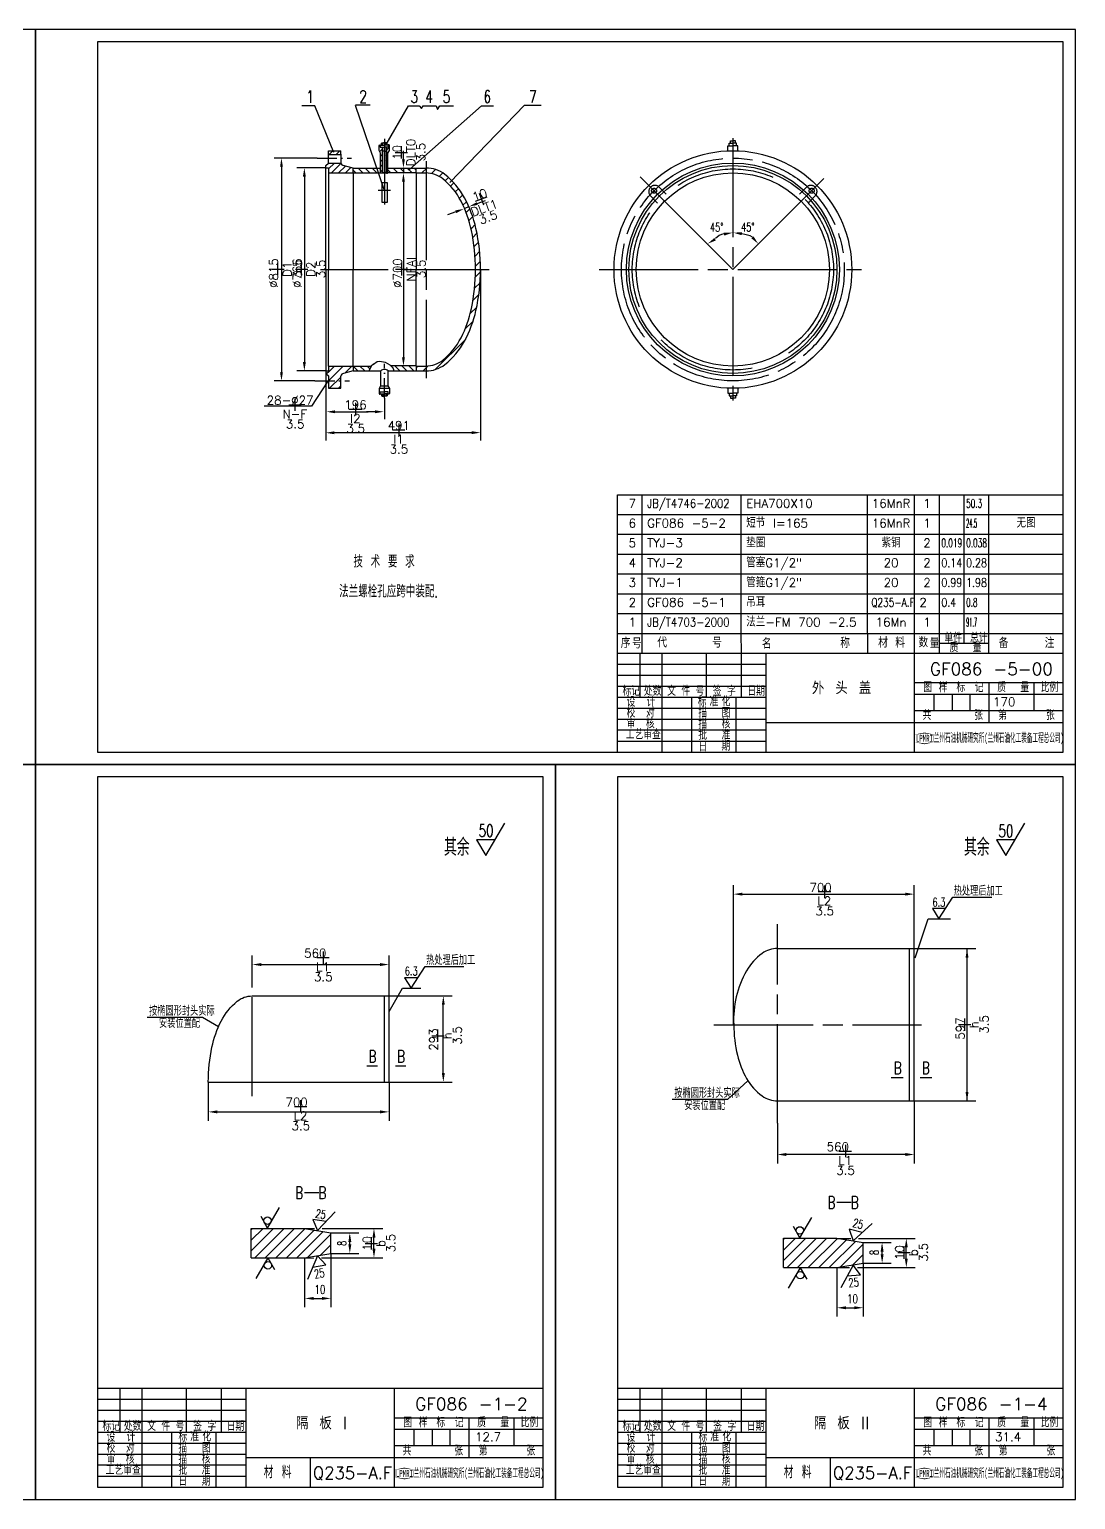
# Model space of a CAD drawing. Extents: x 0 to 840, y 0 to 594.
# Drawn here: x 418 to 840, y 0 to 594 of the extents above; entities that cross this region are included whole.
import ezdxf
from ezdxf.enums import TextEntityAlignment as Align

# ---------------------------------------------------------------- set-up
doc = ezdxf.new("R2010")
doc.units = 0
doc.header["$LTSCALE"] = 8
doc.header["$MEASUREMENT"] = 0
for name, pattern in [('CENTER', [7, 5, -0.5, 1, -0.5]), ('CENTER1', [1.501, 1, -0.25, 0.001, -0.25]), ('HIDDEN', [7, 5, -2]), ('PHANTOM', [13.5, 7, -1.5, 1, -1.5, 1, -1.5])]:
    doc.linetypes.add(name, pattern=pattern)
doc.layers.get('0').update_dxf_attribs({"linetype": 'CONTINUOUS'})
for name, color, linetype in [('1', 1, 'CONTINUOUS'), ('ATT', 5, 'CONTINUOUS'), ('CC', 3, 'CONTINUOUS'), ('CW', 1, 'CONTINUOUS'), ('DD', 3, 'PHANTOM'), ('HZ', 1, 'CONTINUOUS'), ('X', 3, 'CONTINUOUS'), ('XX', 2, 'HIDDEN'), ('YY', 3, 'CONTINUOUS'), ('ZX', 3, 'CENTER'), ('ZX1', 3, 'CENTER1')]:
    doc.layers.add(name, color=color, linetype=linetype)
doc.styles.add('HZ', font='txt', dxfattribs={"bigfont": 'hztxt'})
doc.styles.add('STANDARD60', font='SimSun.ttf', dxfattribs={"width": 0.6})

# ---------------------------------------------------------------- blocks, each defined once
blk = doc.blocks.new('*X50')
at = {"color": 0}
for p, q in [((120.21, 239), (118.97, 240.24)), ((123.04, 239), (121.04, 241)), ((125.87, 239), (123.87, 241)), ((128.7, 239), (126.7, 241)), ((130.36, 240.16), (129.52, 241))]:
    blk.add_line(p, q, dxfattribs=at)
blk = doc.blocks.new('*X49')
at = {"color": 0}
for p, q in [((106.03, 239.04), (104.95, 240.12)), ((108.86, 239.04), (106.9, 241)), ((111.69, 239.04), (109.72, 241)), ((114.52, 239.04), (112.55, 241)), ((116.03, 240.35), (115.38, 241))]:
    blk.add_line(p, q, dxfattribs=at)
blk = doc.blocks.new('*X48')
at = {"color": 0}
for p, q in [((123.84, 159), (121.81, 161.04)), ((126.67, 159), (124.64, 161.04)), ((129.5, 159), (127.46, 161.04)), ((130.36, 160.97), (130.29, 161.04))]:
    blk.add_line(p, q, dxfattribs=at)
blk = doc.blocks.new('*X47')
at = {"color": 0}
for p, q in [((106.87, 159), (104.95, 160.92)), ((109.7, 159), (107.7, 161)), ((111.7, 159.83), (110.53, 161))]:
    blk.add_line(p, q, dxfattribs=at)
blk = doc.blocks.new('*X46')
for p, q in [((15.53, 49.48), (16.04, 49.98)), ((15.79, 47.61), (16.92, 48.74)), ((18.35, 48.05), (19.73, 49.43)), ((16.16, 45.86), (16.92, 46.62)), ((16.16, 43.74), (16.92, 44.5)), ((16.16, 41.62), (16.92, 42.38)), ((18.35, 45.93), (19.1, 46.68)), ((18.35, 43.8), (19.1, 44.56)), ((18.35, 41.68), (19.1, 42.44)), ((16.16, 39.5), (16.92, 40.26)), ((18.35, 39.56), (19.1, 40.32))]:
    blk.add_line(p, q)
blk = doc.blocks.new('*X45')
for p, q in [((1.25, 46.5), (2.75, 48)), ((4.07, 46.5), (5.57, 48))]:
    blk.add_line(p, q)
blk = doc.blocks.new('*X44')
for p, q in [((1, -44.96), (6.96, -39)), ((1, -41.43), (3.43, -39)), ((7.66, -41.83), (10.5, -39)), ((0.21, -42.21), (0.43, -42)), ((1.5, -48), (6, -43.5)), ((5.03, -48), (6, -47.03))]:
    blk.add_line(p, q)
blk = doc.blocks.new('*X43')
for p, q in [((24, 40.97), (24.03, 41)), ((26.27, 39), (28.27, 41)), ((30.27, 38.76), (31.89, 40.37)), ((33.35, 37.59), (34.75, 39)), ((35.78, 35.78), (37.13, 37.13)), ((37.91, 33.67), (39.27, 35.02)), ((39.82, 31.34), (41.19, 32.71)), ((41.5, 28.77), (42.89, 30.16)), ((42.93, 25.96), (44.37, 27.4)), ((44.2, 22.98), (45.69, 24.48)), ((45.29, 19.83), (46.84, 21.38)), ((46.18, 16.49), (47.81, 18.11)), ((46.89, 12.95), (48.58, 14.64)), ((47.43, 9.25), (49.2, 11.02)), ((47.81, 5.38), (49.66, 7.23)), ((47.99, 1.32), (49.93, 3.26)), ((47.63, -7.53), (49.81, -5.34)), ((47.94, -2.97), (49.99, -0.92)), ((46.98, -12.42), (49.33, -10.06)), ((45.87, -17.77), (48.48, -15.16)), ((43.73, -24.15), (47, -20.88)), ((31.69, -40.44), (44.02, -28.1)), ((24, -39.64), (24.64, -39)), ((26.88, -41), (28.92, -38.96))]:
    blk.add_line(p, q)
blk = doc.blocks.new('DIMATT', base_point=(7.8, 6.84))
at = {"layer": 'ATT'}
for p, q in [((5.3, 6.84), (10.3, 6.84)), ((7.8, 9.34), (7.8, 4.34))]:
    blk.add_line(p, q, dxfattribs=at)
at = {"layer": 'ATT', "style": 'HZ'}
for tag, p in [('NAME', (7.74, 1.33)), ('HIGH', (7.88, -2.73))]:
    blk.add_attdef(tag, text='', height=3.5, dxfattribs=at).set_placement(p, align=Align.CENTER)
blk = doc.blocks.new('WTG')
for p, q in [((138.73, 250.15), (138.9, 250.32)), ((138.73, 248.05), (138.73, 250.15)), ((138.9, 250.32), (139.24, 250.32)), ((139.24, 250.32), (139.24, 249.48)), ((139.24, 249.48), (139.99, 249.48)), ((139.29, 250.29), (140.84, 250.29)), ((139.66, 250.29), (139.66, 251.01)), ((139.96, 251.13), (140.84, 251.13)), ((139.99, 249.48), (140.12, 249.31)), ((140.25, 250.29), (140.25, 251.01)), ((141.72, 251.13), (140.84, 251.13)), ((142.39, 250.29), (140.84, 250.29)), ((141.43, 250.29), (141.43, 251.01)), ((141.67, 249.48), (141.55, 249.31)), ((142.43, 249.48), (141.67, 249.48)), ((142.02, 250.29), (142.02, 251.01)), ((142.43, 250.32), (142.43, 249.48)), ((142.76, 250.32), (142.43, 250.32)), ((142.93, 250.15), (142.76, 250.32)), ((142.93, 248.05), (142.93, 250.15)), ((279.61, 248), (279.61, 250)), ((279.61, 250), (281.61, 250)), ((280.11, 250), (280.11, 251)), ((280.11, 251), (281.61, 251)), ((280.61, 251), (280.61, 252)), ((280.61, 252), (281.61, 252)), ((282.61, 252), (281.61, 252)), ((283.11, 251), (281.61, 251)), ((283.61, 250), (281.61, 250)), ((282.61, 251), (282.61, 252)), ((283.11, 250), (283.11, 251)), ((283.61, 248), (283.61, 250)), ((118.28, 246.5), (118.28, 248)), ((118.28, 248), (123.28, 248)), ((118.28, 246.5), (123.28, 246.5)), ((118.28, 245), (118.28, 246.5)), ((118.28, 243), (118.28, 245)), ((123.28, 246.5), (123.28, 248)), ((123.28, 246.57), (123.28, 245)), ((123.28, 245), (123.28, 243.04)), ((139.36, 246.96), (138.73, 248.05)), ((139.36, 239.15), (139.36, 246.96)), ((139.99, 249.47), (140.83, 249.47)), ((140.12, 249.31), (140.12, 239.15)), ((140.84, 247.81), (140.12, 247.81)), ((141.67, 249.47), (140.83, 249.47)), ((140.84, 247.81), (141.55, 247.81)), ((141.55, 249.31), (141.55, 239.15)), ((142.3, 246.96), (142.93, 248.05)), ((142.3, 241.07), (142.3, 246.96)), ((117.28, 242), (118.28, 243)), ((117.28, 200), (117.28, 242)), ((117.28, 241.05), (118.28, 241.05)), ((118.28, 243), (123.28, 243)), ((118.28, 241.09), (118.28, 239)), ((118.28, 239.04), (118.28, 200)), ((118.28, 239), (128.28, 239)), ((128.28, 241), (124.28, 242)), ((128.28, 239), (128.28, 241.09)), ((128.28, 239), (128.28, 200)), ((128.33, 241), (139.33, 241)), ((128.33, 239.04), (139.37, 239.04)), ((139.53, 238.98), (139.36, 239.15)), ((139.37, 239), (142.3, 239)), ((139.99, 238.98), (139.53, 238.98)), ((140.12, 239.15), (139.99, 238.98)), ((140.12, 239.15), (140.83, 239.15)), ((141.55, 239.15), (140.83, 239.15)), ((141.55, 239.15), (141.67, 238.98)), ((141.67, 238.98), (142.13, 238.98)), ((142.13, 238.98), (142.3, 239.15)), ((153.69, 239), (142.25, 239)), ((142.3, 239.15), (142.3, 241.07)), ((142.39, 241), (153.69, 241)), ((153.69, 239), (153.69, 241)), ((153.69, 241), (157.69, 241)), ((153.69, 239), (153.69, 200)), ((153.69, 239), (157.69, 239)), ((117.28, 200), (117.28, 158)), ((118.28, 161), (118.28, 200)), ((128.28, 161), (128.28, 200)), ((153.69, 161), (153.69, 200)), ((118.28, 161), (118.28, 159.08)), ((118.28, 161), (128.28, 161)), ((128.28, 161), (135.59, 161)), ((128.28, 161), (128.28, 158.91)), ((153.72, 161.04), (143.68, 161.04)), ((153.69, 161), (153.69, 159)), ((153.69, 161), (153.69, 159)), ((153.69, 161), (157.69, 161)), ((117.28, 159.09), (118.28, 159.09)), ((117.28, 158), (118.28, 157)), ((118.28, 157), (118.28, 155)), ((118.28, 155), (118.28, 152)), ((123.28, 155), (123.28, 156.96)), ((123.28, 152), (123.28, 155)), ((128.28, 159), (124.36, 158.02)), ((128.31, 159), (134.72, 159)), ((134.72, 159), (139.33, 159)), ((142.34, 159), (144.78, 159)), ((144.78, 159), (153.69, 159)), ((148.69, 159), (153.69, 159)), ((153.69, 159), (157.69, 159)), ((118.28, 152), (123.28, 152)), ((142.92, 151.95), (138.72, 151.95)), ((139.28, 149.71), (140.83, 149.71)), ((139.35, 153.04), (142.29, 153.04)), ((139.65, 149.71), (139.65, 148.99)), ((139.95, 148.87), (140.83, 148.87)), ((139.97, 150.51), (140.81, 150.51)), ((140.24, 149.71), (140.24, 148.99)), ((141.65, 150.51), (140.81, 150.51)), ((142.38, 149.71), (140.83, 149.71)), ((141.71, 148.87), (140.83, 148.87)), ((141.42, 149.71), (141.42, 148.99)), ((142.01, 149.71), (142.01, 148.99)), ((279.61, 152), (279.61, 150)), ((279.61, 150), (281.61, 150)), ((280.11, 150), (280.11, 149)), ((280.11, 149), (281.61, 149)), ((280.61, 149), (280.61, 148)), ((283.61, 150), (281.61, 150)), ((283.11, 149), (281.61, 149)), ((282.61, 149), (282.61, 148)), ((283.11, 150), (283.11, 149)), ((283.61, 152), (283.61, 150)), ((280.61, 148), (281.61, 148)), ((282.61, 148), (281.61, 148))]:
    blk.add_line(p, q)
for points in [[(157.69, 159, 0.165845), (165.26, 161.58, 0.105618), (173.24, 171.01, 0.068552), (177.87, 183.47, 0.054731), (179.69, 200, 0.054731), (177.87, 216.53, 0.068552), (173.24, 228.99, 0.105618), (165.26, 238.42, 0.165845), (157.69, 241, 0.165845)], [(157.69, 161, 0.17151), (164.5, 163.41, 0.10476), (171.83, 172.42, 0.066233), (176.03, 184.25, 0.052374), (177.69, 200, 0.052374), (176.03, 215.75, 0.066233), (171.83, 227.58, 0.10476), (164.5, 236.59, 0.17151), (157.69, 239, 0.17151)]]:
    blk.add_lwpolyline(points, format="xyb")
for points in [[(139.35, 159.04), (139.35, 153.04), (138.72, 151.95), (138.72, 149.85), (138.89, 149.68), (139.23, 149.68), (139.23, 150.52), (139.97, 150.52)], [(142.29, 159.04), (142.29, 153.04), (142.92, 151.95), (142.92, 149.85), (142.75, 149.68), (142.42, 149.68), (142.42, 150.52), (141.69, 150.52)]]:
    blk.add_lwpolyline(points)
for radius in [48, 43, 42, 39]:
    blk.add_circle((281.61, 200), radius)
for centre, radius, start, end in [((139.96, 250.73), 0.406, 43.60282, 136.39718), ((140.84, 249.7), 1.44, 65.81049, 114.18951), ((141.72, 250.73), 0.406, 43.60282, 136.39718), ((124.6, 243.31), 1.35, 191.1906, 259.6715), ((124.6, 156.69), 1.35, 100.3285, 168.8094), ((140.88, 157.59), 2.06, 44.62655, 135.37345), ((139.95, 149.27), 0.406, 223.60282, 316.39718), ((140.83, 150.3), 1.44, 245.81049, 294.18951), ((141.71, 149.27), 0.406, 223.60282, 316.39718)]:
    blk.add_arc(centre, radius, start, end)
at = {"layer": 'CC'}
for p, q in [((129.14, 266.35), (140.85, 232)), ((180.04, 266.14), (151.02, 240.38)), ((113.7, 245), (96.31, 245)), ((148.58, 244.46), (148.58, 247.96)), ((99.31, 241.5), (99.31, 158.5)), ((117.22, 241.05), (105.56, 241.05)), ((108.56, 238.5), (108.56, 161.5)), ((153.62, 239), (148.51, 239)), ((148.58, 241.01), (148.58, 239.02)), ((148.58, 235.5), (148.58, 164.5)), ((178.37, 226.63), (181.66, 227.81)), ((169.7, 223.32), (166.41, 222.14)), ((174.95, 225.37), (173.23, 224.62)), ((281.61, 200), (269.88, 211.73)), ((281.61, 200), (293.44, 211.83)), ((179.69, 200), (179.69, 130.92)), ((112.81, 155), (96.31, 155)), ((117.22, 159.09), (105.56, 159.09)), ((118.08, 154.91), (111.45, 144.73)), ((117.28, 158), (117.28, 130.92)), ((111.45, 144.73), (92.34, 144.73)), ((140.91, 148), (140.91, 139.52)), ((120.79, 142.52), (134.29, 142.52)), ((137.13, 142.52), (133.63, 142.52)), ((176.83, 134.02), (120.66, 134.02))]:
    blk.add_line(p, q, dxfattribs=at)
for centre, radius, start, end in [((279.52, 207.62), 6.94, 102.86889, 135.79009), ((283.6, 201.05), 13.44, 63.71245, 82.88847)]:
    blk.add_arc(centre, radius, start, end, dxfattribs=at)
for points in [[(99.9, 241.5), (98.73, 241.5), (99.31, 245)], [(149.16, 244.51), (147.99, 244.51), (148.58, 241.01)], [(109.14, 237.55), (107.97, 237.55), (108.56, 241.05)], [(149.16, 235.5), (147.99, 235.5), (148.58, 239)], [(178.56, 226.08), (178.17, 227.18), (175.07, 225.45)], [(169.9, 222.77), (169.51, 223.87), (173, 224.5)], [(278.13, 213.69), (277.93, 214.84), (281.48, 214.86)], [(285.12, 213.87), (285.26, 215.03), (281.72, 214.88)], [(274.74, 211.74), (274.12, 212.74), (271.45, 210.41)], [(289.07, 212.61), (289.94, 213.39), (291.84, 210.39)], [(109.14, 162.59), (107.97, 162.59), (108.56, 159.09)], [(149.16, 164.5), (147.99, 164.5), (148.58, 161)], [(99.9, 158.5), (98.73, 158.5), (99.31, 155)], [(120.96, 141.93), (120.96, 143.1), (117.46, 142.52)], [(137.13, 141.93), (137.13, 143.1), (140.63, 142.52)], [(120.68, 133.44), (120.68, 134.61), (117.18, 134.02)], [(176.19, 133.5), (176.19, 134.67), (179.69, 134.09)]]:
    blk.add_solid(points, dxfattribs=at)
at = {"layer": 'X'}
for p, q in [((112.74, 266.14), (107.48, 266.14)), ((120.47, 247.22), (112.74, 266.14)), ((135.19, 266.35), (129.24, 266.35)), ((141.65, 250.56), (150.61, 266.14)), ((150.61, 266.14), (154.94, 266.14)), ((154.94, 266.14), (155.86, 265.02)), ((155.86, 265.02), (156.48, 266.14)), ((156.48, 266.14), (161.74, 266.14)), ((161.74, 266.14), (162.36, 264.65)), ((162.36, 264.65), (163.28, 266.14)), ((163.28, 266.14), (168.85, 266.14)), ((167.27, 235.17), (197.52, 266.42)), ((180.04, 266.14), (184.98, 266.14)), ((197.52, 266.42), (204.24, 266.42)), ((139.99, 249.48), (139.99, 238.98)), ((141.67, 249.48), (141.67, 238.98)), ((135.55, 160.89), (135.09, 159.98)), ((136.47, 161.77), (135.55, 160.89)), ((136.47, 161.77), (137.94, 162.83)), ((137.94, 162.83), (139.04, 162.91)), ((139.04, 162.91), (141.25, 162.56)), ((141.25, 162.56), (143.09, 161.51)), ((143.09, 161.51), (144.05, 160.6)), ((144.05, 160.6), (144.38, 159.98)), ((135.09, 159.98), (134.66, 158.99)), ((144.38, 159.98), (144.75, 158.99))]:
    blk.add_line(p, q, dxfattribs=at)
at = {"layer": 'XX'}
for p, q in [((139.94, 227.09), (139.94, 235.09)), ((139.94, 235.09), (141.94, 235.09)), ((141.94, 235.09), (141.94, 227.09)), ((141.94, 227.09), (139.94, 227.09))]:
    blk.add_line(p, q, dxfattribs=at)
blk.add_circle((281.61, 200), 40.62, dxfattribs=at)
at = {"layer": 'YY'}
for p, q in [((118.28, 240.6), (120.68, 243)), ((119.51, 239), (123.34, 242.83)), ((122.34, 239), (125.12, 241.79)), ((125.16, 239), (127.39, 241.22)), ((127.99, 239), (128.28, 239.28)), ((118.28, 158.57), (117.7, 158))]:
    blk.add_line(p, q, dxfattribs=at)
at = {"layer": 'ZX'}
for p, q in [((140.88, 252.82), (140.88, 226.23)), ((281.61, 253), (281.61, 147)), ((157.69, 243.76), (157.69, 156.05)), ((138.33, 232), (143.36, 232)), ((269.88, 211.73), (244.14, 237.48)), ((293.44, 211.83), (318.38, 236.77)), ((311.66, 233.53), (308.53, 230.39)), ((315.13, 230.03), (312, 226.83)), ((115.12, 200), (142.39, 200)), ((148.6, 200), (183.23, 200)), ((227.55, 200), (333.55, 200))]:
    blk.add_line(p, q, dxfattribs=at)
at = {"layer": 'ZX', "linetype": 'HIDDEN'}
for p, q in [((251.57, 233.53), (254.7, 230.39)), ((248.1, 230.03), (251.23, 226.83))]:
    blk.add_line(p, q, dxfattribs=at)
at = {"layer": 'ZX'}
for centre, radius in [((281.61, 200), 45), ((249.79, 231.82), 1), ((313.43, 231.82), 1)]:
    blk.add_circle(centre, radius, dxfattribs=at)
at = {"layer": 'ZX', "linetype": 'HIDDEN'}
blk.add_arc((250.14, 231.47), 2.51, 55.29389, 215.90916, dxfattribs=at)
at = {"layer": 'ZX'}
blk.add_arc((313.08, 231.47), 2.51, 324.09084, 124.70611, dxfattribs=at)
at = {"layer": 'ZX1'}
for p, q in [((113.7, 245), (127.54, 245)), ((140.91, 148.07), (140.91, 161.82)), ((112.81, 155), (126.83, 155))]:
    blk.add_line(p, q, dxfattribs=at)
for p, rotation, values in [((147.77, 247.33), 90, {'HIGH': '3.5', 'NAME': 'DLT0'}), ((180, 228.46), 20, {'HIGH': '3.5', 'NAME': 'DLT1'}), ((97.91, 200.15), 90, {'HIGH': '3.5', 'NAME': 'D1'}), ((107.44, 200.15), 90, {'HIGH': '3.5', 'NAME': 'D2'}), ((147.9, 200.13), 90, {'HIGH': '3.5', 'NAME': 'NFAI'})]:
    blk.add_blockref('DIMATT', p, dxfattribs=dict(rotation=rotation)).add_auto_attribs(values)
for p, values in [((104.77, 145.37), {'HIGH': '3.5', 'NAME': 'N-F'}), ((129.21, 143.56), {'HIGH': '3.5', 'NAME': 'l2'}), ((146.65, 135.25), {'HIGH': '3.5', 'NAME': 'l1'})]:
    blk.add_blockref('DIMATT', p).add_auto_attribs(values)
at = {"layer": 'YY'}
for name, p in [('*X46', (123.2, 200)), ('*X45', (117.28, 200)), ('*X49', (23.33, 0)), ('*X50', (23.33, 0)), ('*X43', (129.69, 200)), ('*X44', (117.28, 200)), ('*X47', (23.33, 0)), ('*X48', (23.33, 0))]:
    blk.add_blockref(name, p, dxfattribs=at)
at = {"style": 'HZ', "width": 0.7}
for s, p in [('1 ', (112.44, 267.33)), ('2', (132.3, 267.33)), ('3', (152.94, 267.33)), ('4', (158.96, 267.33)), ('5', (165.97, 267.33)), ('6', (182.42, 267.33)), ('7', (200.85, 267.33))]:
    blk.add_text(s, height=5, dxfattribs=at).set_placement(p, align=Align.CENTER)
at = {"layer": 'CW', "style": 'HZ', "width": 0.7}
for p in [(275.08, 215.29), (287.63, 215.39)]:
    blk.add_text('45%%d', height=3.5, dxfattribs=at).set_placement(p, align=Align.CENTER)
blk = doc.blocks.new('WTGGS0')
at = {"layer": 'HZ', "style": 'HZ', "width": 0.7}
for s, p in [('      技 术 要 求', (108.01, 79.58)), ('法兰螺栓孔应跨中装配.', (122.59, 67.5))]:
    blk.add_text(s, height=5, dxfattribs=at).set_placement(p)
blk = doc.blocks.new('*X40')
at = {"color": 0}
for p, q in [((101.22, 105.46), (110.23, 114.47)), ((101.22, 109.7), (105.99, 114.47)), ((101.22, 113.94), (101.74, 114.47)), ((102.64, 102.64), (114.47, 114.47)), ((106.88, 102.64), (118.71, 114.47)), ((111.13, 102.64), (122.93, 114.44)), ((115.37, 102.64), (126.57, 113.84)), ((119.61, 102.64), (130.21, 113.24)), ((124.07, 102.86), (133.37, 112.16)), ((129.16, 103.7), (133.37, 107.92))]:
    blk.add_line(p, q, dxfattribs=at)
blk = doc.blocks.new('G121')
for p, q in [((181.78, 260.21), (189.5, 273.25)), ((178.1, 266.54), (181.78, 260.21)), ((185.49, 266.54), (178.1, 266.54)), ((152.16, 238.81), (154.79, 234.65)), ((157.53, 238.81), (152.16, 238.81)), ((154.79, 234.65), (160.49, 243.35)), ((160.38, 243.35), (176.21, 243.35)), ((89.61, 222.67), (144.84, 222.67)), ((142.98, 161.1), (142.98, 222.67)), ((144.84, 161.1), (144.84, 222.67)), ((135.59, 170.5), (140.37, 170.5)), ((147.21, 170.5), (151.99, 170.5)), ((89.61, 161.1), (144.84, 161.1)), ((113.6, 120.17), (119.38, 120.17)), ((98.67, 105.78), (103.49, 114.04)), ((98.67, 105.78), (96.04, 110.39)), ((118.61, 109.25), (120.14, 104.57)), ((123.82, 107.94), (118.61, 109.25)), ((120.14, 104.57), (127.8, 111.61)), ((92.1, 105.57), (113.65, 105.57)), ((113.65, 105.57), (124.26, 103.81)), ((124.26, 95.5), (124.26, 103.81)), ((113.65, 93.74), (124.26, 95.5)), ((92.1, 93.74), (113.65, 93.74)), ((98.79, 93.68), (93.97, 85.41)), ((98.79, 93.68), (101.42, 89.06)), ((120.16, 94.74), (115.16, 85.62)), ((117.76, 90.38), (123.11, 90.79)), ((123.11, 90.79), (120.16, 94.74))]:
    blk.add_line(p, q)
blk.add_lwpolyline([(89.61, 222.67, 0.157729), (83.46, 220.68, 0.10654), (77.14, 213.65, 0.071966), (72.98, 203.14, 0.071993), (71.97, 191.89, 0.058343), (73.42, 179.53, 0.071966), (77.14, 170.13, 0.10654), (83.46, 163.11, 0.157729), (89.61, 161.12, 0.157729)], format="xyb")
for centre in [(98.64, 108.76), (98.82, 90.69)]:
    blk.add_circle(centre, 1.5)
at = {"layer": 'CC'}
for p, q in [((71.85, 191.88), (71.85, 248.22)), ((75.45, 244.62), (141.24, 244.62)), ((144.84, 222.69), (144.84, 248.22)), ((144.84, 222.66), (169.76, 222.66)), ((166.16, 161.12), (166.16, 222.37)), ((144.84, 161.12), (144.84, 135.83)), ((144.84, 161.07), (169.76, 161.07)), ((89.61, 152.12), (89.61, 135.83)), ((141.24, 139.43), (93.21, 139.43)), ((113.82, 105.54), (119.23, 105.54)), ((122.29, 105.54), (145.24, 105.54)), ((124.26, 103.81), (135.48, 103.81)), ((131.88, 99.04), (131.88, 102.64)), ((141.64, 97.31), (141.64, 102.68)), ((124.26, 95.5), (124.26, 73.91)), ((124.26, 95.5), (135.48, 95.5)), ((113.65, 93.74), (113.65, 73.91)), ((113.65, 93.74), (118.66, 93.74)), ((121.98, 93.74), (145.24, 93.74)), ((117.25, 77.51), (120.85, 77.51))]:
    blk.add_line(p, q, dxfattribs=at)
for points in [[(75.45, 245.22), (75.45, 244.02), (71.85, 244.62)], [(141.24, 245.22), (141.24, 244.02), (144.84, 244.62)], [(166.76, 218.92), (165.56, 218.92), (166.16, 222.52)], [(166.76, 164.67), (165.56, 164.67), (166.16, 161.07)], [(93.21, 140.03), (93.21, 138.83), (89.61, 139.43)], [(141.24, 140.03), (141.24, 138.83), (144.84, 139.43)], [(132.48, 100.2), (131.28, 100.2), (131.88, 103.8)], [(142.24, 101.94), (141.04, 101.94), (141.64, 105.54)], [(132.48, 99.12), (131.28, 99.12), (131.88, 95.52)], [(142.24, 97.37), (141.04, 97.37), (141.64, 93.77)], [(117.25, 76.91), (117.25, 78.11), (113.65, 77.51)], [(120.66, 76.91), (120.66, 78.11), (124.26, 77.51)]]:
    blk.add_solid(points, dxfattribs=at)
at = {"layer": 'DD'}
blk.add_line((92.1, 93.74), (92.1, 105.57), dxfattribs=at)
at = {"layer": 'X'}
for p, q in [((145.16, 218.92), (150.48, 234.58)), ((150.48, 234.58), (159.45, 234.58)), ((77.66, 169.16), (69.45, 161.64)), ((69.45, 161.64), (47.11, 161.64))]:
    blk.add_line(p, q, dxfattribs=at)
at = {"layer": 'ZX'}
for p, q in [((89.61, 152.12), (89.61, 232.48)), ((63.97, 191.88), (147.78, 191.88))]:
    blk.add_line(p, q, dxfattribs=at)
for p, values in [((108.6, 245.63), {'HIGH': '3.5', 'NAME': 'L2'}), ((117.05, 140.83), {'HIGH': '3.5', 'NAME': 'L1'})]:
    blk.add_blockref('DIMATT', p).add_auto_attribs(values)
at = {"rotation": 90}
for p, values in [((165.23, 191.91), {'HIGH': '3.5', 'NAME': 'h'}), ((140.73, 99.83), {'HIGH': '3.5', 'NAME': 'b'})]:
    blk.add_blockref('DIMATT', p, dxfattribs=at).add_auto_attribs(values)
at = {"layer": 'YY'}
blk.add_blockref('*X40', (-9.11, -8.9), dxfattribs=at)
at = {"style": 'HZ', "width": 0.7}
for s, p in [('50', (181.86, 267.67)), ('B  B', (116.12, 117.53))]:
    blk.add_text(s, height=5, dxfattribs=at).set_placement(p, align=Align.CENTER)
for s, height, rotation, p in [('6.3', 3.5, 360, (154.8, 239.61)), ('B', 5, 0.38209, (138.17, 171.89)), ('B', 5, 0.38209, (149.55, 171.89)), ('25', 3.5, 345.82907, (121.74, 109.73)), ('25', 3.5, 4.46923, (120.53, 85.97))]:
    blk.add_text(s, height=height, rotation=rotation, dxfattribs=at).set_placement(p, align=Align.CENTER)
at = {"layer": 'CW', "style": 'HZ', "width": 0.75}
for s, p in [('其', (167.53, 260.1)), ('余', (172.68, 260.1))]:
    blk.add_text(s, height=7, dxfattribs=at).set_placement(p, align=Align.CENTER)
at = {"layer": 'CW', "style": 'HZ', "width": 0.7}
blk.add_text('热处理后加工', height=3.5, rotation=360, dxfattribs=at).set_placement((160.78, 244.03))
for s, height, p in [('按椭圆形封头实际', 3.5, (47.94, 162.37)), ('安装位置配', 3.5, (51.95, 157.44)), ('10', 3.6, (117.77, 79.31))]:
    blk.add_text(s, height=height, dxfattribs=at).set_placement(p)
blk.add_text('8', height=3.5, rotation=90, dxfattribs=at).set_placement((130.46, 99.83), align=Align.CENTER)
blk = doc.blocks.new('*X37')
at = {"color": 0}
for p, q in [((101.22, 105.46), (110.23, 114.47)), ((101.22, 109.7), (105.99, 114.47)), ((101.22, 113.94), (101.74, 114.47)), ((102.64, 102.64), (114.47, 114.47)), ((106.88, 102.64), (118.71, 114.47)), ((111.13, 102.64), (122.93, 114.44)), ((115.37, 102.64), (126.57, 113.84)), ((119.61, 102.64), (130.21, 113.24)), ((124.07, 102.86), (133.37, 112.16)), ((129.16, 103.7), (133.37, 107.92))]:
    blk.add_line(p, q, dxfattribs=at)
blk = doc.blocks.new('G111')
for p, q in [((181.78, 260.21), (189.5, 273.25)), ((178.1, 266.54), (181.78, 260.21)), ((185.49, 266.54), (178.1, 266.54)), ((151.66, 206.66), (157.36, 215.36)), ((157.36, 215.36), (173, 215.36)), ((149.03, 210.83), (151.66, 206.66)), ((154.4, 210.83), (149.03, 210.83)), ((87.53, 203.5), (142.75, 203.5)), ((140.9, 168.71), (140.9, 203.5)), ((142.75, 168.71), (142.75, 203.5)), ((138.06, 175.14), (133.85, 175.14)), ((149.57, 175.14), (145.36, 175.14)), ((69.77, 168.71), (142.75, 168.71)), ((108.63, 124.12), (114.41, 124.12)), ((93.7, 109.73), (91.07, 114.34)), ((93.7, 109.73), (98.52, 117.99)), ((112.05, 113.23), (113.92, 108.67)), ((117.34, 112.3), (112.05, 113.23)), ((113.92, 108.67), (121.04, 116.25)), ((87.13, 109.52), (108.68, 109.52)), ((108.68, 109.52), (119.29, 107.76)), ((119.29, 99.45), (119.29, 107.76)), ((87.13, 97.69), (108.68, 97.69)), ((93.82, 97.63), (89, 89.36)), ((93.82, 97.63), (96.45, 93.01)), ((108.68, 97.69), (119.29, 99.45)), ((113.89, 98.44), (109.78, 88.88)), ((117.2, 94.79), (113.89, 98.44)), ((111.91, 93.86), (117.2, 94.79))]:
    blk.add_line(p, q)
blk.add_lwpolyline([(69.77, 168.71, -0.052168), (71.24, 182.77, -0.066026), (74.97, 193.31, -0.104674), (81.48, 201.35, -0.172021), (87.53, 203.5, -0.172021)], format="xyb")
for centre in [(93.67, 112.71), (93.85, 94.64)]:
    blk.add_circle(centre, 1.5)
at = {"layer": 'CC'}
for p, q in [((87.53, 209.31), (87.53, 219.77)), ((91.13, 216.17), (139.15, 216.17)), ((142.75, 203.5), (142.75, 219.77)), ((142.75, 203.5), (168.28, 203.5)), ((164.68, 172.31), (164.68, 199.9)), ((69.77, 168.71), (69.77, 153.04)), ((142.75, 168.71), (168.28, 168.71)), ((142.75, 168.71), (142.75, 153.04)), ((73.37, 156.64), (139.15, 156.64)), ((108.85, 109.49), (112.67, 109.56)), ((115.76, 109.49), (140.27, 109.49)), ((119.29, 107.76), (130.52, 107.76)), ((126.92, 102.99), (126.92, 106.59)), ((136.67, 101.26), (136.67, 106.63)), ((108.68, 97.69), (108.68, 77.68)), ((108.68, 97.58), (112.38, 97.67)), ((115.48, 97.69), (140.27, 97.69)), ((119.29, 99.45), (119.29, 77.68)), ((119.29, 99.45), (130.52, 99.45)), ((112.34, 81.28), (115.94, 81.28))]:
    blk.add_line(p, q, dxfattribs=at)
for points in [[(91.13, 216.77), (91.13, 215.57), (87.53, 216.17)], [(139.15, 216.77), (139.15, 215.57), (142.75, 216.17)], [(165.28, 199.9), (164.08, 199.9), (164.68, 203.5)], [(165.28, 172.31), (164.08, 172.31), (164.68, 168.71)], [(73.37, 157.24), (73.37, 156.04), (69.77, 156.64)], [(139.15, 157.24), (139.15, 156.04), (142.75, 156.64)], [(127.52, 104.14), (126.32, 104.14), (126.92, 107.74)], [(137.27, 105.89), (136.07, 105.89), (136.67, 109.49)], [(127.52, 103.07), (126.32, 103.07), (126.92, 99.47)], [(137.27, 101.32), (136.07, 101.32), (136.67, 97.72)], [(112.34, 80.68), (112.34, 81.88), (108.74, 81.28)], [(115.63, 80.68), (115.63, 81.88), (119.23, 81.28)]]:
    blk.add_solid(points, dxfattribs=at)
at = {"layer": 'DD'}
blk.add_line((87.13, 97.69), (87.13, 109.52), dxfattribs=at)
at = {"layer": 'X'}
for p, q in [((142.75, 197.25), (148.16, 206.6)), ((148.16, 206.6), (155.65, 206.6)), ((67.38, 194.82), (45.04, 194.82)), ((73.89, 191.04), (67.38, 194.82))]:
    blk.add_line(p, q, dxfattribs=at)
at = {"layer": 'ZX'}
blk.add_line((87.53, 162.95), (87.53, 209.31), dxfattribs=at)
for p, values in [((116.14, 219.01), {'HIGH': '3.5', 'NAME': 'L1'}), ((107.03, 158.85), {'HIGH': '3.5', 'NAME': 'L2'})]:
    blk.add_blockref('DIMATT', p).add_auto_attribs(values)
at = {"rotation": 90}
for p, values in [((162.52, 187.44), {'HIGH': '3.5', 'NAME': 'h'}), ((135.65, 103.53), {'HIGH': '3.5', 'NAME': 'b'})]:
    blk.add_blockref('DIMATT', p, dxfattribs=at).add_auto_attribs(values)
at = {"layer": 'YY'}
blk.add_blockref('*X37', (-14.08, -4.95), dxfattribs=at)
at = {"style": 'HZ', "width": 0.7}
for s, height, p in [('50', 5, (181.96, 267.76)), ('6.3', 3.5, (151.72, 211.8)), ('B  B', 5, (111.15, 121.48))]:
    blk.add_text(s, height=height, dxfattribs=at).set_placement(p, align=Align.CENTER)
for s, height, rotation, p in [('B', 5, 360, (136.08, 176.58)), ('B', 5, 360, (147.59, 176.58)), ('25', 3.5, 350, (114.86, 113.6)), ('25', 3.5, 10, (114.91, 89.64))]:
    blk.add_text(s, height=height, rotation=rotation, dxfattribs=at).set_placement(p, align=Align.CENTER)
at = {"layer": 'CW', "style": 'HZ', "width": 0.75}
for s, p in [('其', (167.53, 260.1)), ('余', (172.68, 260.1))]:
    blk.add_text(s, height=7, dxfattribs=at).set_placement(p, align=Align.CENTER)
at = {"layer": 'CW', "style": 'HZ', "width": 0.7}
blk.add_text('热处理后加工', height=3.5, rotation=360, dxfattribs=at).set_placement((157.72, 216.08))
for s, height, p in [('按椭圆形封头实际', 3.5, (45.87, 195.56)), ('安装位置配', 3.5, (49.88, 190.62)), ('10', 3.6, (112.71, 83.08))]:
    blk.add_text(s, height=height, dxfattribs=at).set_placement(p)
blk.add_text('8', height=3.5, rotation=90, dxfattribs=at).set_placement((125.49, 103.53), align=Align.CENTER)
blk = doc.blocks.new('NEW_BLOCK')
for points in [[(152.51, 9.49, 0.0784, 0.0784, 0), (152.51, 12.6, 0.0784, 0.369, 0), (148.83, 13.22, 0.369, 0.0784, 0), (145.14, 12.6, 0.0784, 0.0784, 0), (145.14, 9.49, 0.0784, 0.0784, 0)], [(152.51, 9.96, 0.0784, 0.0784, 0), (152.51, 9.49, 0.0784, 0.369, 0), (148.83, 8.86, 0.369, 0.0784, 0), (145.14, 9.49, 0.0784, 0.0784, 0), (145.14, 9.96, 0.0784, 0.0784, 0)]]:
    blk.add_lwpolyline(points, format="xyseb")
at = {"style": 'STANDARD60', "width": 0.458772}
blk.add_text('兰州石油机械研究所(兰州石油化工装备工程总公司)', height=3.5, dxfattribs=at).set_placement((152.6, 9.58), (205.12, 9.58), align=Align.FIT)
at = {"insert": (148.84, 12.5), "char_height": 2.835, "width": 2.835, "attachment_point": 2, "style": 'STANDARD60'}
blk.add_mtext('LPMRI', dxfattribs=at)

msp = doc.modelspace()

# ---------------------------------------------------------------- linework, layer by layer
for p, q in [((445, 589), (445, 302)), ((835, 589), (445, 589)), ((835, 302), (835, 589)), ((655, 350), (655, 406)), ((655, 406), (835, 406)), ((665, 350), (665, 406)), ((705, 350), (705, 406)), ((756, 350), (756, 406)), ((775, 350), (775, 406)), ((785, 350), (785, 406)), ((795, 350), (795, 406)), ((805, 350), (805, 406)), ((655, 302), (655, 350.02)), ((655, 349.91), (835, 349.91)), ((665, 342), (665, 350)), ((705.05, 342), (705, 350)), ((756.06, 342), (756.06, 350)), ((775, 342), (775, 350)), ((785, 342), (785, 350)), ((795, 346), (795, 350)), ((805, 342), (805, 350)), ((655, 342), (835, 342)), ((663.98, 342.04), (663.98, 324.25)), ((673, 302), (673, 342.04)), ((690.94, 324.25), (690.94, 342.04)), ((705.05, 324.25), (705.05, 342.04)), ((715, 302), (715, 342)), ((775, 302), (775, 342)), ((655, 328.64), (715.06, 328.64)), ((775.02, 330.09), (835, 330.09)), ((805.01, 330.09), (805.01, 313.9)), ((655, 324.2), (715.06, 324.2)), ((685, 302), (685, 324.25)), ((703, 302), (703, 324.25)), ((775.02, 318.85), (835, 318.85)), ((715, 314), (835, 314)), ((445, 302), (835, 302)), ((625, 292), (445, 292)), ((445, 292), (445, 5)), ((625, 5), (625, 292)), ((835, 292), (655, 292)), ((655, 292), (655, 5)), ((835, 5), (835, 292)), ((445, 45), (625, 45)), ((453.98, 45.04), (453.98, 27.25)), ((463, 5), (463, 45.04)), ((480.94, 27.25), (480.94, 45.04)), ((495.05, 27.25), (495.05, 45.04)), ((505, 5), (505, 45)), ((565, 5), (565, 45)), ((655, 45), (835, 45)), ((663.98, 45.04), (663.98, 27.25)), ((673, 5), (673, 45.04)), ((690.94, 27.25), (690.94, 45.04)), ((705.05, 27.25), (705.05, 45.04)), ((715, 5), (715, 45)), ((775, 5), (775, 45)), ((445, 31.64), (505.06, 31.64)), ((565.02, 33.09), (625, 33.09)), ((595.01, 33.09), (595.01, 16.9)), ((655, 31.64), (715.06, 31.64)), ((775.02, 33.09), (835, 33.09)), ((805.01, 33.09), (805.01, 16.9)), ((445, 27.2), (505.06, 27.2)), ((475, 5), (475, 27.25)), ((493, 5), (493, 27.25)), ((655, 27.2), (715.06, 27.2)), ((685, 5), (685, 27.25)), ((703, 5), (703, 27.25)), ((565.02, 21.85), (625, 21.85)), ((775.02, 21.85), (835, 21.85)), ((505, 17), (625, 17)), ((531, 5.13), (531, 17)), ((715, 17), (835, 17)), ((741, 5.13), (741, 17)), ((445, 5), (625, 5)), ((655, 5), (835, 5))]:
    msp.add_line(p, q)
at = {"layer": '1'}
for p, q in [((785, 346), (805, 346)), ((655, 337.52), (715.06, 337.52)), ((655, 333.08), (715.06, 333.08)), ((786.08, 328.85), (787.09, 328.85)), ((823.1, 330.09), (823.1, 318.85)), ((775.02, 325.46), (835, 325.46)), ((782.71, 325.46), (782.71, 318.85)), ((790.14, 325.46), (790.14, 318.85)), ((797.33, 325.46), (797.33, 318.85)), ((655, 319.76), (715.06, 319.76)), ((655, 315.32), (715.06, 315.32)), ((715.06, 310.88), (655, 310.88)), ((655, 306.44), (715.06, 306.44)), ((445, 40.52), (505.06, 40.52)), ((445, 36.08), (505.06, 36.08)), ((655, 40.52), (715.06, 40.52)), ((655, 36.08), (715.06, 36.08)), ((576.08, 31.87), (577.07, 31.87)), ((613.1, 33.09), (613.1, 21.85)), ((786.08, 31.87), (787.07, 31.87)), ((823.1, 33.09), (823.1, 21.85)), ((565.02, 28.46), (625, 28.46)), ((572.71, 28.46), (572.71, 21.85)), ((580.14, 28.46), (580.14, 21.85)), ((587.33, 28.46), (587.33, 21.85)), ((775.02, 28.46), (835, 28.46)), ((782.71, 28.46), (782.71, 21.85)), ((790.14, 28.46), (790.14, 21.85)), ((797.33, 28.46), (797.33, 21.85)), ((445, 22.76), (505.06, 22.76)), ((445, 18.32), (505.06, 18.32)), ((655, 22.76), (715.06, 22.76)), ((655, 18.32), (715.06, 18.32)), ((505.06, 13.88), (445, 13.88)), ((715.06, 13.88), (655, 13.88)), ((445, 9.44), (505.06, 9.44)), ((655, 9.44), (715.06, 9.44))]:
    msp.add_line(p, q, dxfattribs=at)
at = {"layer": 'X'}
for p, q in [((420, 594), (0, 594)), ((420, 297), (420, 594)), ((420, 594), (420, 297)), ((840, 594), (420, 594)), ((840, 297), (840, 594)), ((655, 398), (835, 398)), ((655, 390), (835, 390)), ((655, 382), (835, 382)), ((655, 374), (835, 374)), ((655, 366), (835, 366)), ((655, 358), (835, 358)), ((420, 297), (0, 297)), ((0, 297), (420, 297)), ((420, 0), (420, 297)), ((420, 297), (840, 297)), ((630, 297), (420, 297)), ((420, 297), (420, 0)), ((840, 297), (630, 297)), ((630, 297), (630, 0)), ((630, 0), (630, 297)), ((840, 0), (840, 297)), ((0, 0), (420, 0)), ((420, 0), (630, 0)), ((630, 0), (840, 0))]:
    msp.add_line(p, q, dxfattribs=at)

# ---------------------------------------------------------------- block references
for name, p in [('WTG', (420, 297)), ('WTGGS0', (420, 297)), ('NEW_BLOCK', (630.13, 296.51)), ('G111', (420, 0)), ('G121', (630, 0)), ('NEW_BLOCK', (420.13, -0.49)), ('NEW_BLOCK', (630.13, -0.49))]:
    msp.add_blockref(name, p)

# ---------------------------------------------------------------- texts
at = {"layer": 'CC', "style": 'HZ'}
for s, rotation, p in [('10', 90, (567.8, 544.3)), ('10', 20, (600, 525.5)), ('%%C815 ', 90, (517.9, 497.1)), ('%%C766 ', 90, (527.4, 497.1)), ('%%C700 ', 90, (567.9, 497.1)), ('597 ', 90, (795.2, 191.9)), ('293 ', 90, (582.5, 187.4)), ('10', 90, (555.7, 103.5)), ('10', 90, (770.7, 99.8))]:
    msp.add_text(s, height=3.5, rotation=rotation, dxfattribs=at).set_placement(p, align=Align.CENTER)
for s, p in [('28-%%C27', (522.8, 442.4)), ('196', (549.2, 440.6)), ('491', (566.7, 432.2)), ('700 ', (738.6, 245.6)), ('560  ', (536.1, 219)), ('700 ', (527, 158.8)), ('560  ', (747.1, 140.8))]:
    msp.add_text(s, height=3.5, dxfattribs=at).set_placement(p, align=Align.CENTER)
at = {"layer": 'CW', "style": 'HZ', "width": 0.75}
for s, height, p in [('标记', 3.5, (447.05, 27.8)), ('处数', 3.5, (455.65, 27.8)), ('文', 3.5, (465.08, 27.8)), ('件', 3.5, (470.82, 27.8)), ('号', 3.5, (476.55, 27.8)), ('签', 3.5, (483.69, 27.8)), ('字', 3.5, (489.43, 27.8)), ('日期', 3.5, (497.2, 27.8)), ('图', 3.5, (568.49, 29.31)), ('样', 3.5, (574.78, 29.23)), ('标', 3.5, (581.9, 29.27)), ('记', 3.5, (589.27, 29.28)), ('质', 3.5, (598.35, 29.3)), ('量', 3.5, (607.72, 29.28)), ('比例', 3.5, (615.92, 29.28)), ('标记', 3.5, (657.05, 27.8)), ('处数', 3.5, (665.65, 27.8)), ('文', 3.5, (675.08, 27.8)), ('件', 3.5, (680.82, 27.8)), ('号', 3.5, (686.55, 27.8)), ('签', 3.5, (693.69, 27.8)), ('字', 3.5, (699.43, 27.8)), ('日期', 3.5, (707.2, 27.8)), ('图', 3.5, (778.49, 29.31)), ('样', 3.5, (784.78, 29.23)), ('标', 3.5, (791.9, 29.27)), ('记', 3.5, (799.27, 29.28)), ('质', 3.5, (808.35, 29.3)), ('量', 3.5, (817.72, 29.28)), ('比例', 3.5, (825.92, 29.28)), ('设', 3.5, (448.69, 23.41)), ('计', 3.5, (456.8, 23.41)), ('标', 3.5, (477.72, 23.41)), ('准', 3.5, (482.47, 23.54)), ('化', 3.5, (487.39, 23.54)), ('设', 3.5, (658.69, 23.41)), ('计', 3.5, (666.8, 23.41)), ('标', 3.5, (687.72, 23.41)), ('准', 3.5, (692.47, 23.54)), ('化', 3.5, (697.39, 23.54)), ('校', 3.5, (448.69, 19.02)), ('审', 3.5, (448.69, 14.46)), ('核', 3.5, (456.47, 14.46)), ('对', 3.5, (456.47, 19.02)), ('描', 3.5, (477.72, 19.02)), ('描', 3.5, (477.72, 14.45)), ('核', 3.5, (487.12, 14.63)), ('图', 3.5, (487.15, 19.02)), ('共', 3.5, (568.24, 17.87)), ('张', 3.5, (589.14, 17.87)), ('第', 3.5, (598.97, 17.87)), ('张', 3.5, (618.27, 17.87)), ('校', 3.5, (658.69, 19.02)), ('审', 3.5, (658.69, 14.46)), ('核', 3.5, (666.47, 14.46)), ('对', 3.5, (666.47, 19.02)), ('描', 3.5, (687.72, 19.02)), ('描', 3.5, (687.72, 14.45)), ('核', 3.5, (697.12, 14.63)), ('图', 3.5, (697.15, 19.02)), ('共', 3.5, (778.24, 17.87)), ('张', 3.5, (799.14, 17.87)), ('第', 3.5, (808.97, 17.87)), ('张', 3.5, (828.27, 17.87)), ('工艺审查', 3.5, (448.34, 10.07)), ('批', 3.5, (477.73, 10.04)), ('准', 3.5, (487.1, 10.06)), ('材 料', 5, (512.16, 8.63)), ('工艺审查', 3.5, (658.34, 10.07)), ('批', 3.5, (687.73, 10.04)), ('准', 3.5, (697.1, 10.06)), ('材 料', 5, (722.16, 8.63)), ('日', 3.5, (477.73, 5.61)), ('期', 3.5, (487.08, 5.65)), ('日', 3.5, (687.73, 5.61)), ('期', 3.5, (697.08, 5.65))]:
    msp.add_text(s, height=height, dxfattribs=at).set_placement(p)
at = {"layer": 'HZ', "style": 'HZ', "width": 0.75}
for s, height, p in [('序', 4.2, (656.33, 344.03)), ('号', 4.2, (660.86, 343.9)), ('代', 4.2, (671.08, 344.27)), ('号', 4.2, (693.26, 344.19)), ('名', 4.2, (713.3, 343.8)), ('称', 4.2, (744.97, 344.1)), ('材', 4.2, (760.3, 344.22)), ('料', 4.2, (767.18, 344.22)), ('数', 3.94, (776.6, 344.35)), ('量', 3.94, (781.13, 344.07)), ('单件', 3.5, (787.04, 346.26)), ('质', 3.5, (789.11, 342.38)), ('总计', 3.5, (797.41, 346.26)), ('量', 3.5, (798.47, 342.36)), ('备', 4.2, (808.96, 344.03)), ('注', 4.2, (827.53, 344.03)), ('标记', 3.5, (657.05, 324.8)), ('处数', 3.5, (665.65, 324.8)), ('文', 3.5, (675.08, 324.8)), ('件', 3.5, (680.82, 324.8)), ('号', 3.5, (686.55, 324.8)), ('签', 3.5, (693.52, 324.8)), ('字', 3.5, (699.27, 324.8)), ('日期', 3.5, (707.46, 324.8)), ('图', 3.5, (778.49, 326.31)), ('样', 3.5, (784.78, 326.23)), ('标', 3.5, (791.9, 326.27)), ('记', 3.5, (799.27, 326.28)), ('质', 3.5, (808.35, 326.3)), ('量', 3.5, (817.72, 326.28)), ('比例', 3.5, (825.92, 326.28)), ('设', 3.5, (658.69, 320.41)), ('计', 3.5, (666.8, 320.41)), ('标', 3.5, (687.42, 320.41)), ('准', 3.5, (692.17, 320.54)), ('化', 3.5, (697.09, 320.54)), ('校', 3.5, (658.69, 316.02)), ('审', 3.5, (658.69, 311.63)), ('核', 3.5, (666.47, 311.63)), ('对', 3.5, (666.47, 316.02)), ('描', 3.5, (687.65, 316.02)), ('描', 3.5, (687.65, 311.45)), ('核', 3.5, (697.05, 311.63)), ('图', 3.5, (697.08, 316.02)), ('共', 3.5, (778.18, 315.05)), ('张', 3.5, (799.08, 315.05)), ('第', 3.5, (808.76, 315.05)), ('张', 3.5, (828.06, 315.05)), ('工艺审查', 3.5, (658.34, 307.24)), ('批', 3.5, (687.66, 307.03)), ('准', 3.5, (697.03, 307.05)), ('日', 3.5, (687.66, 302.36)), ('期', 3.5, (697.01, 302.64))]:
    msp.add_text(s, height=height, dxfattribs=at).set_placement(p)
at = {"layer": 'X', "style": 'HZ'}
for s, p in [('7', (662.5, 400.75)), ('6', (662.5, 392.75)), ('5', (662.5, 384.75)), ('4', (662.5, 376.75)), ('3', (662.5, 368.75)), ('2', (662.5, 360.75)), ('1', (662.5, 352.75))]:
    msp.add_text(s, height=3.5, dxfattribs=at).set_placement(p, align=Align.RIGHT)
at = {"layer": 'X', "style": 'HZ', "width": 0.85}
for s, p in [('JB/T4746-2002', (667, 400.75)), ('JB/T4703-2000', (667, 352.75))]:
    msp.add_text(s, height=3.5, dxfattribs=at).set_placement(p)
at = {"layer": 'X', "style": 'HZ'}
for s, p in [('EHA700X10 ', (707, 400.75)), ('GF086 -5-2', (667, 392.75)), ('短节 l=165', (707, 392.75)), ('TYJ-3', (667, 384.75)), ('垫圈', (707, 384.75)), ('TYJ-2', (667, 376.75)), ('管塞G1/2"', (707, 376.75)), ('TYJ-1', (667, 368.75)), ('管箍G1/2"', (707, 368.75)), ('GF086 -5-1', (667, 360.75)), ('吊耳', (707, 360.75)), ('法兰-FM 700 -2.5', (707, 352.75))]:
    msp.add_text(s, height=3.5, dxfattribs=at).set_placement(p)
for s, height, p in [('16MnR', 3.5, (765.5, 400.75)), ('1', 3.5, (780, 400.75)), ('16MnR', 3.5, (765.5, 392.75)), ('1', 3.5, (780, 392.75)), ('无图', 3.5, (820, 392.75)), ('紫铜', 3.5, (765.5, 384.75)), ('2', 3.5, (780, 384.75)), ('20', 3.5, (765.5, 376.75)), ('2', 3.5, (780, 376.75)), ('20', 3.5, (765.5, 368.75)), ('2', 3.5, (780, 368.75)), ('2 ', 3.5, (780, 360.75)), ('16Mn', 3.5, (765.5, 352.75)), ('1', 3.5, (780, 352.75)), ('GF086 -5-00', 5, (806, 333.1)), ('外 头 盖', 5, (745.5, 325.4)), ('170  ', 3.5, (814.3, 320.6)), ('GF086 -1-2', 5, (596, 36.1)), ('GF086 -1-4', 5, (806, 36.1)), ('隔 板 I', 5, (535.5, 28.4)), ('隔 板 II', 5, (745.5, 28.4)), ('12.7 ', 3.5, (604.3, 23.6)), ('31.4 ', 3.5, (814.3, 23.6))]:
    msp.add_text(s, height=height, dxfattribs=at).set_placement(p, align=Align.CENTER)
for s, height, width, p, p2 in [('50.3 ', 3.5, 0.653843, (795.8, 400.75), (804.2, 400.75)), ('24.5   ', 3.5, 0.495341, (795.8, 392.75), (804.2, 392.75)), ('0.019', 3.5, 0.72, (785.8, 384.75), (794.2, 384.75)), ('0.038', 3.5, 0.654545, (795.8, 384.75), (804.2, 384.75)), ('0.14', 3.5, 0.96, (785.8, 376.75), (794.2, 376.75)), ('0.28', 3.5, 0.847059, (795.8, 376.75), (804.2, 376.75)), ('0.99', 3.5, 0.847059, (785.8, 368.75), (794.2, 368.75)), ('1.98', 3.5, 0.9, (795.8, 368.75), (804.2, 368.75)), ('Q235-A.F', 3.5, 0.714286, (757.5, 360.75), (775, 360.75)), ('0.4 ', 3.5, 0.898673, (785.8, 360.75), (794.2, 360.75)), ('0.8  ', 3.5, 0.756015, (795.8, 360.75), (804.2, 360.75)), ('91.7   ', 3.5, 0.531937, (795.8, 352.75), (804.2, 352.75)), ('Q235-A.F', 5, 0.914286, (532, 8.3), (564, 8.3)), ('Q235-A.F', 5, 0.914286, (742, 8.3), (774, 8.3))]:
    msp.add_text(s, height=height, dxfattribs=dict(at, width=width)).set_placement(p, p2, align=Align.FIT)

doc.saveas('drawing.dxf')
